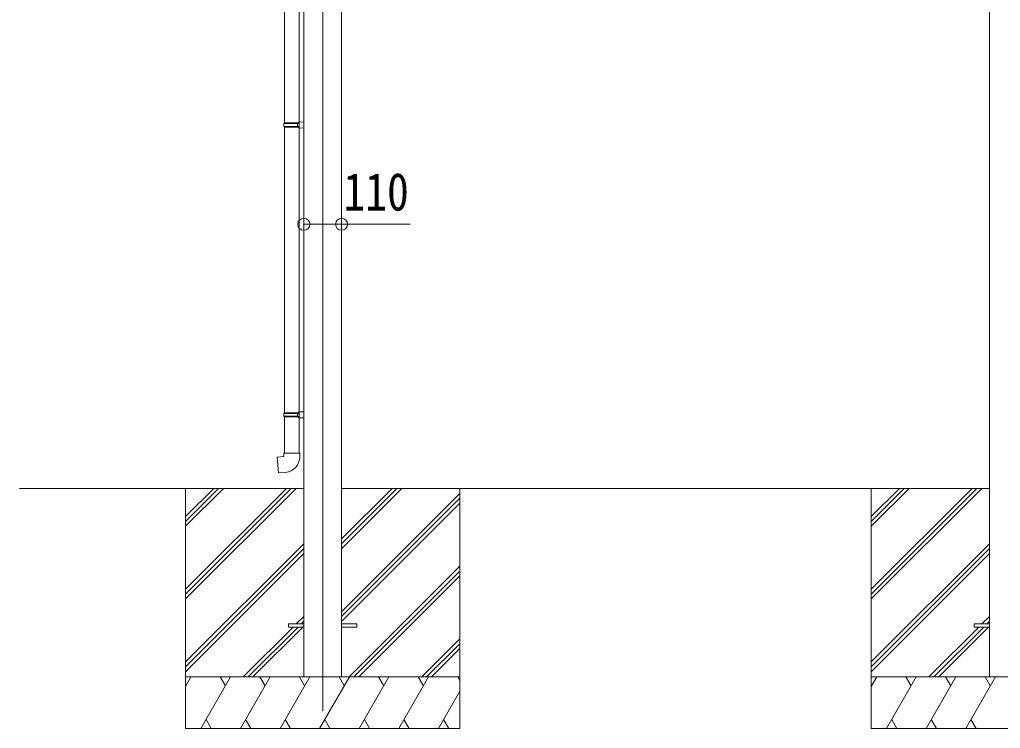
# Model space of a CAD drawing. Units: millimetres at full size; details may follow other scales. Extents: x -9783 to 9892, y -6828 to 6752.
# Drawn here: x -3635 to -775, y -2547 to -480 of the extents above; entities that cross this region are included whole.
import ezdxf
from ezdxf.enums import TextEntityAlignment as Align

# ---------------------------------------------------------------- set-up
doc = ezdxf.new("R2010")
doc.units = ezdxf.units.MM
doc.header["$LTSCALE"] = 35
doc.header["$PDMODE"] = 32
doc.header["$PDSIZE"] = 35
for name, color, linetype, lineweight in [('0-0_0', 7, 'Continuous', 9), ('0-1_本体', 4, 'Continuous', 9), ('0-2_部品', 7, 'Continuous', 9), ('0-8_PARTS2', 2, 'Continuous', 9), ('0-A_寸法', 6, 'Continuous', 9)]:
    doc.layers.add(name, color=color, linetype=linetype, lineweight=lineweight)
doc.styles.add('ＭＳ ゴシック', font='')
doc.styles.get('ＭＳ ゴシック').set_extended_font_data('MS Gothic')

msp = doc.modelspace()

# ---------------------------------------------------------------- linework, layer by layer
at = {"layer": '0-0_0'}
for p, q in [((-3635.27, -1847.05), (-2806.27, -1847.05)), ((-3151.27, -1847.05), (-3151.27, -2547.05)), ((-3151.27, -2141.23), (-2857.09, -1847.05)), ((-3151.27, -2155.37), (-2842.95, -1847.05)), ((-3151.27, -2169.51), (-2828.81, -1847.05)), ((-3151.27, -1957.38), (-3040.94, -1847.05)), ((-3151.27, -1943.24), (-3055.08, -1847.05)), ((-3151.27, -1929.1), (-3069.22, -1847.05)), ((-2696.27, -2022.88), (-2520.44, -1847.05)), ((-2696.27, -2008.74), (-2534.58, -1847.05)), ((-2696.27, -1994.6), (-2548.72, -1847.05)), ((-2696.27, -1847.05), (-806.27, -1847.05)), ((-2351.27, -1847.05), (-2351.27, -2547.05)), ((-1151.27, -1847.05), (-1151.27, -2547.05)), ((-1151.27, -2141.23), (-857.09, -1847.05)), ((-1151.27, -2155.37), (-842.95, -1847.05)), ((-1151.27, -2169.51), (-828.81, -1847.05)), ((-1151.27, -1957.38), (-1040.94, -1847.05)), ((-1151.27, -1943.24), (-1055.08, -1847.05)), ((-1151.27, -1929.1), (-1069.22, -1847.05)), ((-2696.27, -2206.73), (-2351.27, -1861.73)), ((-2696.27, -2220.87), (-2351.27, -1875.87)), ((-2696.27, -2235.01), (-2351.27, -1890.02)), ((-3151.27, -2353.36), (-2806.27, -2008.36)), ((-3151.27, -2367.5), (-2806.27, -2022.51)), ((-1151.27, -2353.36), (-806.27, -2008.36)), ((-1151.27, -2367.5), (-806.27, -2022.51)), ((-3151.27, -2381.65), (-2806.27, -2036.65)), ((-1151.27, -2381.65), (-806.27, -2036.65)), ((-2674.46, -2397.05), (-2351.27, -2073.86)), ((-2660.32, -2397.05), (-2351.27, -2088.01)), ((-2646.18, -2397.05), (-2351.27, -2102.15)), ((-2828.33, -2242.55), (-2806.27, -2220.5)), ((-828.33, -2242.55), (-806.27, -2220.5)), ((-2982.83, -2397.05), (-2837.33, -2251.55)), ((-2968.69, -2397.05), (-2823.19, -2251.55)), ((-2954.54, -2397.05), (-2809.04, -2251.55)), ((-2814.19, -2242.55), (-2806.27, -2234.64)), ((-982.83, -2397.05), (-837.33, -2251.55)), ((-968.69, -2397.05), (-823.19, -2251.55)), ((-954.54, -2397.05), (-809.04, -2251.55)), ((-814.19, -2242.55), (-806.27, -2234.64)), ((-2462.33, -2397.05), (-2351.27, -2285.99)), ((-2448.19, -2397.05), (-2351.27, -2300.14)), ((-2434.04, -2397.05), (-2351.27, -2314.28)), ((-2351.27, -2397.05), (-3151.27, -2397.05)), ((-3151.27, -2424.56), (-3135.39, -2397.05)), ((-3106.52, -2547.05), (-3019.92, -2397.05)), ((-3034.92, -2423.03), (-3049.92, -2397.05)), ((-2991.05, -2547.05), (-2904.45, -2397.05)), ((-2919.45, -2423.04), (-2934.45, -2397.05)), ((-2875.58, -2547.05), (-2788.98, -2397.05)), ((-2803.98, -2423.03), (-2818.98, -2397.05)), ((-2760.11, -2547.05), (-2673.51, -2397.05)), ((-2688.51, -2423.03), (-2703.51, -2397.05)), ((-2644.64, -2547.05), (-2558.04, -2397.05)), ((-2573.04, -2423.03), (-2588.04, -2397.05)), ((-2529.17, -2547.05), (-2442.57, -2397.05)), ((-2472.57, -2397.05), (-2457.57, -2423.03)), ((-2357.1, -2397.05), (-2351.27, -2407.15)), ((-351.27, -2397.05), (-1151.27, -2397.05)), ((-1151.27, -2424.56), (-1135.39, -2397.05)), ((-1106.52, -2547.05), (-1019.92, -2397.05)), ((-1034.92, -2423.03), (-1049.92, -2397.05)), ((-991.05, -2547.05), (-904.45, -2397.05)), ((-919.45, -2423.04), (-934.45, -2397.05)), ((-875.58, -2547.05), (-788.98, -2397.05)), ((-803.98, -2423.03), (-818.98, -2397.05)), ((-2413.7, -2547.05), (-2351.27, -2438.92)), ((-3091.53, -2521.07), (-3076.53, -2547.05)), ((-2976.06, -2521.07), (-2961.06, -2547.05)), ((-2860.58, -2521.07), (-2845.58, -2547.05)), ((-2745.11, -2521.07), (-2730.12, -2547.05)), ((-2629.64, -2521.07), (-2614.65, -2547.05)), ((-2514.17, -2521.07), (-2499.18, -2547.05)), ((-2398.71, -2521.07), (-2383.71, -2547.05)), ((-1091.53, -2521.07), (-1076.53, -2547.05)), ((-976.06, -2521.07), (-961.06, -2547.05)), ((-860.58, -2521.07), (-845.58, -2547.05)), ((-3151.27, -2547.05), (-2351.27, -2547.05)), ((-1151.27, -2547.05), (-351.27, -2547.05))]:
    msp.add_line(p, q, dxfattribs=at)
at = {"layer": '0-1_本体'}
for p, q in [((-2806.27, 482.95), (-2806.27, -2397.05)), ((-2696.27, 482.95), (-2696.27, -2397.05)), ((-806.27, 482.95), (-806.27, -2397.05))]:
    msp.add_line(p, q, dxfattribs=at)
at = {"layer": '0-2_部品'}
for p, q in [((-2862.27, 163.04), (-2862.27, -781.15)), ((-2820.27, 160.48), (-2820.27, -778.59)), ((-2864.27, -783.15), (-2863.27, -781.15)), ((-2864.27, -783.15), (-2820.27, -783.15)), ((-2864.27, -783.15), (-2864.27, -791.15)), ((-2864.27, -791.15), (-2820.27, -791.15)), ((-2864.27, -791.15), (-2863.27, -793.15)), ((-2863.27, -781.15), (-2820.27, -781.15)), ((-2863.27, -793.15), (-2820.27, -793.15)), ((-2862.27, -793.15), (-2862.27, -1626.31)), ((-2824.75, -783.15), (-2825.18, -781.15)), ((-2822.27, -778.65), (-2806.27, -778.18)), ((-2822.27, -780.65), (-2822.27, -778.65)), ((-2822.27, -780.65), (-2820.27, -780.65)), ((-2822.27, -795.65), (-2822.27, -793.65)), ((-2822.27, -795.65), (-2806.27, -796.12)), ((-2820.27, -795.71), (-2820.27, -1623.75)), ((-2806.27, -778.18), (-2806.27, -796.12)), ((-2864.27, -1628.31), (-2863.27, -1626.31)), ((-2864.27, -1628.31), (-2820.27, -1628.31)), ((-2864.27, -1628.31), (-2864.27, -1636.31)), ((-2863.27, -1626.31), (-2820.27, -1626.31)), ((-2824.75, -1628.31), (-2825.18, -1626.31)), ((-2822.27, -1623.81), (-2806.27, -1623.34)), ((-2822.27, -1625.81), (-2822.27, -1623.81)), ((-2822.27, -1625.81), (-2820.27, -1625.81)), ((-2806.27, -1623.34), (-2806.27, -1641.28)), ((-2864.27, -1636.31), (-2820.27, -1636.31)), ((-2864.27, -1636.31), (-2863.27, -1638.31)), ((-2863.27, -1638.31), (-2820.27, -1638.31)), ((-2862.27, -1638.31), (-2862.27, -1744.45)), ((-2822.27, -1640.81), (-2822.27, -1638.81)), ((-2822.27, -1640.81), (-2806.27, -1641.28)), ((-2820.27, -1640.87), (-2820.27, -1744.45)), ((-2864.27, -1744.45), (-2818.27, -1744.45)), ((-2864.27, -1754.45), (-2864.27, -1744.45)), ((-2818.27, -1744.45), (-2818.27, -1755.37))]:
    msp.add_line(p, q, dxfattribs=at)
at = {"layer": '0-2_部品', "color": 4}
for p, q in [((-2851.27, -2242.55), (-2851.27, -2251.55)), ((-2806.27, -2242.55), (-2851.27, -2242.55)), ((-2806.27, -2251.55), (-2851.27, -2251.55)), ((-2651.27, -2242.55), (-2696.27, -2242.55)), ((-2651.27, -2251.55), (-2696.27, -2251.55)), ((-2651.27, -2242.55), (-2651.27, -2251.55)), ((-851.27, -2242.55), (-851.27, -2251.55)), ((-806.27, -2242.55), (-851.27, -2242.55)), ((-806.27, -2251.55), (-851.27, -2251.55))]:
    msp.add_line(p, q, dxfattribs=at)
at = {"layer": '0-2_部品'}
for points in [[(-2824.75, -783.15), (-2824.75, -791.15), (-2825.18, -793.15)], [(-2822.27, -793.65), (-2820.27, -793.65), (-2820.27, -780.65)], [(-2824.75, -1628.31), (-2824.75, -1636.31), (-2825.18, -1638.31)], [(-2822.27, -1638.81), (-2820.27, -1638.81), (-2820.27, -1625.81)], [(-2859.35, -1800.2), (-2880.19, -1802.02), (-2884.19, -1756.19), (-2864.27, -1754.45)]]:
    msp.add_lwpolyline(points, dxfattribs=at)
msp.add_arc((-2863.27, -1755.37), 45, 275, 0, dxfattribs=at)
at = {"layer": '0-8_PARTS2'}
msp.add_line((-2751.27, 449.08), (-2751.27, -2497.05), dxfattribs=at)
at = {"layer": '0-A_寸法'}
for p, q in [((-2806.27, -1076.66), (-2696.27, -1076.66)), ((-2696.27, -1076.66), (-2496.27, -1076.66))]:
    msp.add_line(p, q, dxfattribs=at)
for p in [(-2806.27, -1076.66), (-2696.27, -1076.66)]:
    msp.add_point(p, dxfattribs=at)

# ---------------------------------------------------------------- texts
at = {"layer": '0-A_寸法', "color": 7, "style": 'ＭＳ ゴシック', "width": 0.85}
msp.add_text('110', height=110, dxfattribs=at).set_placement((-2690.77, -1069.66), align=Align.BOTTOM_LEFT)

doc.saveas('drawing.dxf')
